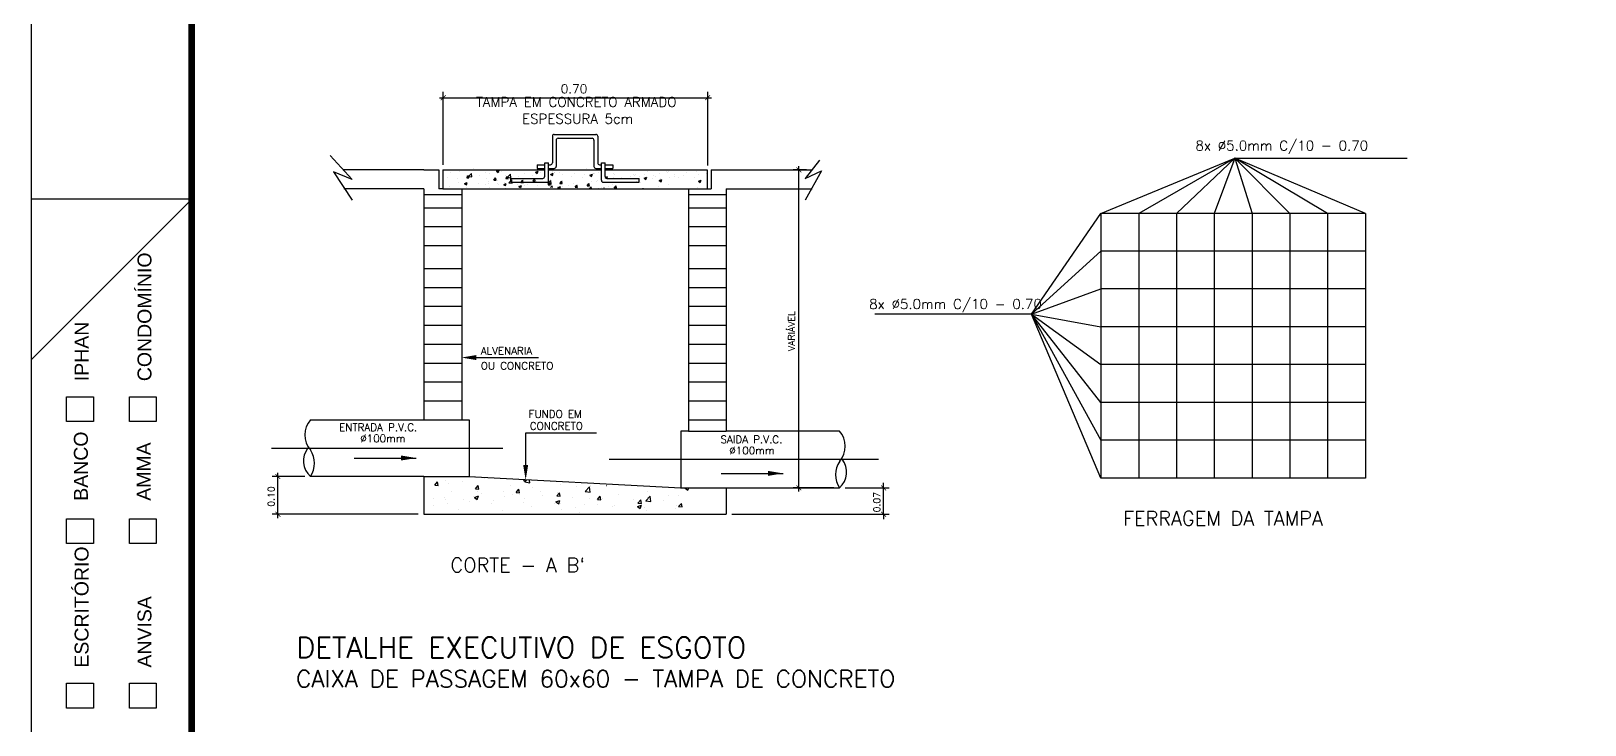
# Model space of a CAD drawing. Header units: millimetres. Extents: x 3923 to 4120, y 744 to 867.
# Drawn here: x 3923.03 to 3947.21, y 765.51 to 776.3 of the extents above; entities that cross this region are included whole.
import ezdxf
from ezdxf.enums import TextEntityAlignment as Align

# ---------------------------------------------------------------- set-up
doc = ezdxf.new("R2010")
doc.units = ezdxf.units.MM
doc.linetypes.add('CENTER2', pattern=[28.575, 19.05, -3.175, 3.175, -3.175])
for name, color, linetype in [('A-LAYOUT', 7, 'Continuous'), ('DETALLHES_CAIXAS', 6, 'Continuous'), ("PRANCHA - PROJETU'S", 7, 'Continuous'), ('TXT_1', 2, 'Continuous'), ('TXT_2', 6, 'Continuous')]:
    doc.layers.add(name, color=color, linetype=linetype)
doc.styles.add('ADITIVOCAD', font='ROMANS.shx')
doc.styles.add('ARIAL', font='arial.ttf', dxfattribs={"height": 2})
doc.styles.add('ROMANS', font='romans__.ttf', dxfattribs={"height": 0.1})

# ---------------------------------------------------------------- blocks, each defined once
blk = doc.blocks.new('ADFSGASDFG')
at = {"layer": "PRANCHA - PROJETU'S", "color": 1}
for p, q in [((276.578, 107.346), (276.578, 47.946)), ((279.078, 77.646), (276.578, 75.146)), ((279.078, 77.646), (276.578, 77.646))]:
    blk.add_line(p, q, dxfattribs=at)
at = {"layer": "PRANCHA - PROJETU'S", "color": 4, "const_width": 0.1}
blk.add_lwpolyline([(279.078, 106.346), (359.678, 106.346), (359.678, 48.946), (279.078, 48.946)], close=True, dxfattribs=at)
at = {"layer": "PRANCHA - PROJETU'S"}
for points in [[(277.13, 74.573), (277.548, 74.573), (277.548, 74.187), (277.13, 74.187)], [(278.109, 74.573), (278.526, 74.573), (278.526, 74.187), (278.109, 74.187)], [(277.13, 72.674), (277.548, 72.674), (277.548, 72.289), (277.13, 72.289)], [(278.109, 72.674), (278.526, 72.674), (278.526, 72.289), (278.109, 72.289)], [(277.13, 70.118), (277.548, 70.118), (277.548, 69.732), (277.13, 69.732)], [(278.109, 70.118), (278.526, 70.118), (278.526, 69.732), (278.109, 69.732)]]:
    blk.add_lwpolyline(points, close=True, dxfattribs=at)
at = {"layer": "PRANCHA - PROJETU'S", "color": 2, "style": 'ARIAL'}
for s, p in [('CONDOMÍNIO', (278.235, 74.816)), ('IPHAN', (277.256, 74.816)), ('BANCO', (277.245, 72.956)), ('AMMA', (278.224, 72.956)), ('ESCRITÓRIO', (277.256, 70.361)), ('ANVISA', (278.235, 70.361))]:
    blk.add_text(s, height=0.2168, rotation=90, dxfattribs=at).set_placement(p, align=Align.TOP_LEFT)

msp = doc.modelspace()

# ---------------------------------------------------------------- linework, layer by layer
at = {"layer": 'A-LAYOUT', "linetype": 'ByBlock'}
for p, q in [((3929.443, 774.22), (3929.443, 775.354)), ((3933.561, 774.211), (3933.561, 775.354)), ((3929.385, 775.265), (3933.619, 775.265)), ((3935.097, 774.143), (3934.891, 774.143)), ((3934.979, 769.138), (3934.979, 774.201)), ((3927.29, 769.374), (3926.783, 769.374)), ((3926.871, 768.727), (3926.871, 769.433)), ((3935.524, 769.197), (3934.891, 769.197)), ((3935.701, 769.197), (3936.386, 769.197)), ((3936.297, 769.197), (3936.297, 769.274)), ((3936.297, 768.786), (3936.297, 769.197)), ((3929.054, 768.786), (3926.783, 768.786)), ((3933.936, 768.786), (3936.386, 768.786)), ((3936.297, 768.786), (3936.297, 768.709))]:
    msp.add_line(p, q, dxfattribs=at)
at = {"layer": 'A-LAYOUT'}
for p, q in [((3931.142, 774.665), (3931.142, 774.253)), ((3931.172, 774.694), (3931.819, 774.694)), ((3931.201, 774.606), (3931.201, 774.194)), ((3931.231, 774.635), (3931.76, 774.635)), ((3931.789, 774.606), (3931.789, 774.194)), ((3931.848, 774.665), (3931.848, 774.253)), ((3927.685, 774.364), (3928.025, 773.991)), ((3929.916, 774.159), (3929.916, 774.159)), ((3929.927, 774.146), (3929.927, 774.146)), ((3930.23, 774.146), (3930.23, 774.146)), ((3930.271, 774.12), (3930.312, 774.136)), ((3930.3, 774.1), (3930.312, 774.136)), ((3930.409, 774.148), (3930.409, 774.148)), ((3930.524, 774.145), (3930.524, 774.145)), ((3930.535, 774.132), (3930.535, 774.132)), ((3930.544, 774.132), (3930.544, 774.132)), ((3930.838, 774.132), (3930.838, 774.132)), ((3930.879, 774.107), (3930.92, 774.123)), ((3930.907, 774.223), (3931.025, 774.223)), ((3930.907, 774.223), (3930.907, 774.165)), ((3930.907, 774.165), (3931.025, 774.165)), ((3930.908, 774.087), (3930.92, 774.123)), ((3931.017, 774.135), (3931.017, 774.135)), ((3931.025, 774.039), (3931.025, 774.253)), ((3931.025, 774.253), (3931.084, 774.253)), ((3931.084, 773.98), (3931.084, 774.253)), ((3931.084, 774.223), (3931.113, 774.223)), ((3931.084, 774.165), (3931.172, 774.165)), ((3931.676, 774.158), (3931.676, 774.158)), ((3931.819, 774.165), (3931.907, 774.165)), ((3931.878, 774.223), (3931.907, 774.223)), ((3931.907, 773.98), (3931.907, 774.253)), ((3931.907, 774.253), (3931.966, 774.253)), ((3931.909, 774.157), (3931.909, 774.157)), ((3931.966, 774.039), (3931.966, 774.253)), ((3931.966, 774.223), (3932.083, 774.223)), ((3931.966, 774.165), (3932.083, 774.165)), ((3931.99, 774.145), (3931.99, 774.145)), ((3932.083, 774.223), (3932.083, 774.165)), ((3932.284, 774.145), (3932.284, 774.145)), ((3932.304, 774.132), (3932.304, 774.132)), ((3932.517, 774.144), (3932.517, 774.144)), ((3932.598, 774.132), (3932.598, 774.132)), ((3932.774, 774.137), (3932.774, 774.137)), ((3933.382, 774.124), (3933.382, 774.124)), ((3935.299, 774.296), (3935.078, 774.008)), ((3935.078, 774.008), (3935.333, 774.127)), ((3935.333, 774.127), (3935.078, 773.669)), ((3939.68, 773.466), (3941.765, 774.327)), ((3941.765, 774.327), (3940.268, 773.466)), ((3940.856, 773.466), (3941.765, 774.327)), ((3941.765, 774.327), (3941.444, 773.466)), ((3941.765, 774.327), (3942.621, 773.466)), ((3943.209, 773.466), (3941.765, 774.327)), ((3943.797, 773.466), (3941.765, 774.327)), ((3941.765, 774.327), (3944.446, 774.327)), ((3941.765, 774.327), (3942.033, 773.466)), ((3928.025, 773.991), (3927.736, 774.11)), ((3927.736, 774.11), (3928.025, 773.669)), ((3929.504, 774.025), (3929.504, 774.025)), ((3929.549, 773.884), (3929.549, 773.884)), ((3929.556, 774.097), (3929.556, 774.097)), ((3929.664, 774.001), (3929.664, 774.001)), ((3929.675, 773.939), (3929.675, 773.939)), ((3929.704, 774.116), (3929.704, 774.116)), ((3929.772, 773.914), (3929.772, 773.914)), ((3929.777, 773.931), (3929.818, 773.946)), ((3929.777, 773.931), (3929.806, 773.911)), ((3929.801, 774.062), (3929.801, 774.062)), ((3929.806, 773.911), (3929.818, 773.946)), ((3929.809, 774.02), (3929.837, 774.054)), ((3929.809, 774.02), (3929.844, 774.017)), ((3929.838, 774.04), (3929.884, 774.088)), ((3929.844, 774.017), (3929.837, 774.054)), ((3929.838, 774.04), (3929.89, 774.032)), ((3929.89, 774.032), (3929.884, 774.088)), ((3929.989, 773.926), (3929.989, 773.926)), ((3930.007, 774.06), (3930.007, 774.06)), ((3930.099, 773.911), (3930.099, 773.911)), ((3930.107, 774.106), (3930.107, 774.106)), ((3930.112, 774.011), (3930.112, 774.011)), ((3930.143, 773.963), (3930.143, 773.963)), ((3930.148, 773.931), (3930.148, 773.931)), ((3930.165, 774.084), (3930.165, 774.084)), ((3930.231, 773.983), (3930.259, 774.017)), ((3930.231, 773.983), (3930.266, 773.98)), ((3930.266, 773.98), (3930.259, 774.017)), ((3930.271, 774.12), (3930.3, 774.1)), ((3930.272, 773.988), (3930.272, 773.988)), ((3930.283, 773.925), (3930.283, 773.925)), ((3930.29, 773.982), (3930.29, 773.982)), ((3930.303, 773.912), (3930.303, 773.912)), ((3930.312, 774.103), (3930.312, 774.103)), ((3930.35, 774.119), (3930.35, 774.119)), ((3930.38, 773.9), (3930.38, 773.9)), ((3930.385, 773.917), (3930.426, 773.933)), ((3930.385, 773.917), (3930.414, 773.897)), ((3930.401, 773.952), (3930.401, 773.952)), ((3930.409, 774.049), (3930.409, 774.049)), ((3930.414, 773.897), (3930.426, 773.933)), ((3930.417, 774.007), (3930.446, 774.041)), ((3930.417, 774.007), (3930.452, 774.004)), ((3930.446, 774.027), (3930.492, 774.074)), ((3930.452, 774.004), (3930.446, 774.041)), ((3930.446, 774.027), (3930.498, 774.019)), ((3930.466, 773.943), (3930.511, 773.99)), ((3930.466, 773.943), (3930.518, 773.935)), ((3930.491, 773.99), (3930.491, 773.99)), ((3930.498, 774.019), (3930.492, 774.074)), ((3930.495, 774.009), (3930.995, 774.009)), ((3930.495, 773.95), (3930.495, 774.009)), ((3930.495, 773.95), (3931.054, 773.95)), ((3930.518, 773.935), (3930.511, 773.99)), ((3930.513, 774.011), (3930.513, 774.011)), ((3930.597, 773.912), (3930.597, 773.912)), ((3930.615, 774.047), (3930.615, 774.047)), ((3930.617, 773.899), (3930.617, 773.899)), ((3930.622, 773.883), (3930.663, 773.899)), ((3930.622, 773.883), (3930.644, 773.868)), ((3930.653, 773.947), (3930.681, 773.98)), ((3930.653, 773.947), (3930.688, 773.943)), ((3930.653, 773.868), (3930.663, 773.899)), ((3930.688, 773.943), (3930.681, 773.98)), ((3930.698, 773.99), (3930.698, 773.99)), ((3930.708, 773.897), (3930.708, 773.897)), ((3930.715, 774.093), (3930.715, 774.093)), ((3930.751, 773.949), (3930.751, 773.949)), ((3930.756, 773.918), (3930.756, 773.918)), ((3930.834, 774.049), (3930.834, 774.049)), ((3930.839, 773.97), (3930.868, 774.004)), ((3930.839, 773.97), (3930.874, 773.967)), ((3930.874, 773.967), (3930.868, 774.004)), ((3930.879, 774.107), (3930.908, 774.087)), ((3930.899, 773.969), (3930.899, 773.969)), ((3930.911, 773.899), (3930.911, 773.899)), ((3930.958, 774.106), (3930.958, 774.106)), ((3931.004, 774.034), (3931.004, 774.034)), ((3931.01, 773.939), (3931.01, 773.939)), ((3931.032, 774.08), (3931.032, 774.08)), ((3931.074, 773.929), (3931.12, 773.977)), ((3931.074, 773.929), (3931.126, 773.921)), ((3931.075, 773.91), (3931.103, 773.943)), ((3931.075, 773.91), (3931.11, 773.907)), ((3931.099, 773.977), (3931.099, 773.977)), ((3931.11, 773.907), (3931.103, 773.943)), ((3931.115, 773.868), (3931.139, 773.893)), ((3931.116, 774.073), (3931.157, 774.089)), ((3931.116, 774.073), (3931.146, 774.053)), ((3931.126, 773.921), (3931.12, 773.977)), ((3931.121, 773.998), (3931.121, 773.998)), ((3931.142, 773.868), (3931.139, 773.893)), ((3931.146, 774.053), (3931.157, 774.089)), ((3931.152, 774.119), (3931.152, 774.119)), ((3931.172, 774.106), (3931.172, 774.106)), ((3931.177, 774.108), (3931.177, 774.108)), ((3931.225, 773.886), (3931.225, 773.886)), ((3931.23, 773.87), (3931.271, 773.886)), ((3931.255, 774.109), (3931.255, 774.109)), ((3931.261, 773.933), (3931.289, 773.967)), ((3931.261, 773.933), (3931.296, 773.93)), ((3931.261, 773.855), (3931.271, 773.886)), ((3931.296, 773.93), (3931.289, 773.967)), ((3931.306, 774.075), (3931.306, 774.075)), ((3931.307, 773.976), (3931.307, 773.976)), ((3931.401, 773.902), (3931.401, 773.902)), ((3931.442, 774.035), (3931.442, 774.035)), ((3931.471, 773.926), (3931.471, 773.926)), ((3931.486, 774.092), (3931.486, 774.092)), ((3931.497, 773.873), (3931.525, 773.907)), ((3931.532, 773.87), (3931.525, 773.906)), ((3931.612, 774.02), (3931.612, 774.02)), ((3931.64, 774.066), (3931.64, 774.066)), ((3931.683, 773.896), (3931.711, 773.93)), ((3931.683, 773.896), (3931.718, 773.893)), ((3931.718, 773.893), (3931.711, 773.93)), ((3931.723, 773.855), (3931.747, 773.88)), ((3931.724, 774.06), (3931.766, 774.076)), ((3931.724, 774.06), (3931.754, 774.04)), ((3931.744, 773.961), (3931.744, 773.961)), ((3931.75, 773.855), (3931.747, 773.88)), ((3931.754, 774.04), (3931.766, 774.076)), ((3931.78, 774.092), (3931.78, 774.092)), ((3931.785, 774.094), (3931.785, 774.094)), ((3931.8, 774.079), (3931.8, 774.079)), ((3931.83, 773.963), (3931.83, 773.963)), ((3931.841, 773.975), (3931.841, 773.975)), ((3931.863, 774.096), (3931.863, 774.096)), ((3931.897, 773.996), (3931.897, 773.996)), ((3931.901, 773.961), (3931.901, 773.961)), ((3931.914, 774.062), (3931.914, 774.062)), ((3931.936, 773.95), (3932.495, 773.95)), ((3931.962, 774.026), (3932.003, 774.042)), ((3931.962, 774.026), (3931.991, 774.006)), ((3931.991, 774.006), (3932.003, 774.042)), ((3931.995, 774.009), (3932.495, 774.009)), ((3932.01, 773.888), (3932.01, 773.888)), ((3932.08, 773.912), (3932.08, 773.912)), ((3932.087, 774.02), (3932.087, 774.02)), ((3932.094, 774.079), (3932.094, 774.079)), ((3932.105, 773.859), (3932.133, 773.893)), ((3932.114, 774.066), (3932.114, 774.066)), ((3932.14, 773.856), (3932.133, 773.893)), ((3932.203, 774.003), (3932.203, 774.003)), ((3932.213, 774.023), (3932.213, 774.023)), ((3932.353, 773.947), (3932.353, 773.947)), ((3932.36, 774.043), (3932.36, 774.043)), ((3932.408, 774.066), (3932.408, 774.066)), ((3932.428, 774.053), (3932.428, 774.053)), ((3932.43, 774.078), (3932.43, 774.078)), ((3932.45, 773.961), (3932.45, 773.961)), ((3932.495, 773.95), (3932.495, 774.009)), ((3932.5, 774.04), (3932.5, 774.04)), ((3932.51, 773.948), (3932.51, 773.948)), ((3932.57, 774.013), (3932.611, 774.028)), ((3932.57, 774.013), (3932.599, 773.993)), ((3932.583, 774.072), (3932.583, 774.072)), ((3932.599, 773.993), (3932.611, 774.028)), ((3932.618, 774.118), (3932.618, 774.118)), ((3932.696, 774.006), (3932.696, 774.006)), ((3932.722, 774.053), (3932.722, 774.053)), ((3932.742, 774.039), (3932.742, 774.039)), ((3932.799, 773.889), (3932.799, 773.889)), ((3932.8, 773.889), (3932.8, 773.889)), ((3932.806, 774.084), (3932.806, 774.084)), ((3932.807, 773.979), (3932.848, 773.995)), ((3932.807, 773.979), (3932.836, 773.959)), ((3932.812, 773.989), (3932.812, 773.989)), ((3932.821, 774.01), (3932.821, 774.01)), ((3932.836, 773.959), (3932.848, 773.995)), ((3932.912, 774.118), (3932.912, 774.118)), ((3932.931, 774.105), (3932.931, 774.105)), ((3932.947, 773.908), (3932.947, 773.908)), ((3932.954, 774.121), (3932.954, 774.121)), ((3932.968, 774.029), (3932.968, 774.029)), ((3933.036, 774.039), (3933.036, 774.039)), ((3933.039, 774.065), (3933.039, 774.065)), ((3933.109, 774.027), (3933.109, 774.027)), ((3933.191, 774.059), (3933.191, 774.059)), ((3933.226, 774.105), (3933.226, 774.105)), ((3933.35, 774.026), (3933.35, 774.026)), ((3933.414, 774.071), (3933.414, 774.071)), ((3933.415, 773.966), (3933.456, 773.981)), ((3933.415, 773.966), (3933.444, 773.946)), ((3933.444, 773.946), (3933.456, 773.981)), ((3933.54, 774.092), (3933.54, 774.092)), ((3933.555, 773.895), (3933.555, 773.895)), ((3933.563, 774.108), (3933.563, 774.108)), ((3929.805, 773.872), (3929.805, 773.872)), ((3930.157, 773.871), (3930.157, 773.871)), ((3930.413, 773.859), (3930.413, 773.859)), ((3931.1, 773.877), (3931.1, 773.877)), ((3931.23, 773.87), (3931.253, 773.855)), ((3931.245, 773.873), (3931.245, 773.873)), ((3931.299, 773.879), (3931.299, 773.879)), ((3931.497, 773.873), (3931.532, 773.87)), ((3931.708, 773.864), (3931.708, 773.864)), ((3931.853, 773.859), (3931.853, 773.859)), ((3931.907, 773.866), (3931.907, 773.866)), ((3931.946, 773.868), (3931.947, 773.87)), ((3931.947, 773.868), (3931.947, 773.87)), ((3932.105, 773.859), (3932.14, 773.856)), ((3932.554, 773.855), (3932.555, 773.856)), ((3932.555, 773.855), (3932.555, 773.856)), ((3933.407, 773.875), (3933.407, 773.875)), ((3933.408, 773.876), (3933.408, 773.876)), ((3938.602, 771.898), (3939.68, 773.466)), ((3939.68, 772.878), (3938.602, 771.898)), ((3938.602, 771.898), (3939.68, 772.29)), ((3938.602, 771.898), (3936.163, 771.898)), ((3939.68, 770.525), (3938.602, 771.898)), ((3938.602, 771.898), (3939.68, 771.114)), ((3939.68, 769.349), (3938.602, 771.898)), ((3938.602, 771.898), (3939.68, 769.937)), ((3938.602, 771.898), (3939.68, 771.702)), ((3929.961, 771.224), (3930.925, 771.223)), ((3927.378, 770.256), (3929.143, 770.256)), ((3929.731, 770.256), (3929.848, 770.256)), ((3929.848, 770.256), (3929.848, 769.362)), ((3930.727, 769.554), (3930.727, 770.054)), ((3930.727, 770.054), (3931.827, 770.054)), ((3933.142, 770.08), (3933.142, 769.185)), ((3933.26, 770.08), (3933.142, 770.08)), ((3935.613, 770.08), (3933.848, 770.08)), ((3928.058, 769.661), (3929.022, 769.661)), ((3929.143, 769.374), (3927.378, 769.374)), ((3929.311, 769.238), (3929.354, 769.288)), ((3929.364, 769.233), (3929.354, 769.288)), ((3929.446, 769.374), (3929.447, 769.373)), ((3929.447, 769.373), (3929.448, 769.374)), ((3929.485, 769.304), (3929.485, 769.304)), ((3929.746, 769.296), (3929.746, 769.296)), ((3929.93, 769.36), (3929.93, 769.36)), ((3930.08, 769.34), (3930.08, 769.34)), ((3930.691, 769.319), (3930.715, 769.302)), ((3930.713, 769.288), (3930.74, 769.316)), ((3930.713, 769.288), (3930.792, 769.276)), ((3930.715, 769.302), (3930.72, 769.317)), ((3930.792, 769.276), (3930.787, 769.312)), ((3933.77, 769.422), (3934.734, 769.422)), ((3929.311, 769.238), (3929.364, 769.233)), ((3929.469, 769.053), (3929.469, 769.053)), ((3929.525, 769.267), (3929.525, 769.267)), ((3929.573, 769.133), (3929.573, 769.133)), ((3929.92, 769.067), (3929.92, 769.067)), ((3929.93, 769.047), (3929.992, 769.071)), ((3929.93, 769.047), (3929.974, 769.018)), ((3929.944, 769.182), (3929.987, 769.233)), ((3929.944, 769.182), (3929.997, 769.178)), ((3929.974, 769.018), (3929.992, 769.071)), ((3929.984, 769.141), (3929.984, 769.141)), ((3929.997, 769.178), (3929.987, 769.233)), ((3930.044, 769.113), (3930.044, 769.113)), ((3930.378, 769.133), (3930.378, 769.133)), ((3930.405, 769.066), (3930.405, 769.066)), ((3930.498, 769.229), (3930.498, 769.229)), ((3930.515, 769.093), (3930.515, 769.093)), ((3930.577, 769.127), (3930.619, 769.178)), ((3930.577, 769.127), (3930.63, 769.122)), ((3930.63, 769.122), (3930.62, 769.177)), ((3930.626, 769.095), (3930.626, 769.095)), ((3930.831, 769.195), (3930.831, 769.195)), ((3930.96, 769.139), (3930.96, 769.139)), ((3930.986, 769.073), (3930.986, 769.073)), ((3931.21, 769.071), (3931.252, 769.122)), ((3931.21, 769.071), (3931.262, 769.067)), ((3931.224, 769.124), (3931.224, 769.124)), ((3931.263, 769.067), (3931.252, 769.122)), ((3931.276, 769.251), (3931.276, 769.251)), ((3931.456, 769.053), (3931.456, 769.053)), ((3931.518, 769.212), (3931.518, 769.212)), ((3931.655, 769.142), (3931.723, 769.213)), ((3931.655, 769.142), (3931.733, 769.13)), ((3931.733, 769.13), (3931.723, 769.213)), ((3931.739, 769.241), (3931.739, 769.241)), ((3931.739, 769.212), (3931.739, 769.212)), ((3931.843, 769.016), (3931.885, 769.067)), ((3931.895, 769.011), (3931.885, 769.067)), ((3931.979, 769.235), (3931.983, 769.232)), ((3931.983, 769.232), (3931.984, 769.234)), ((3932.177, 769.086), (3932.177, 769.086)), ((3932.596, 768.996), (3932.665, 769.067)), ((3932.623, 769.142), (3932.623, 769.142)), ((3932.675, 768.983), (3932.665, 769.067)), ((3932.953, 769.084), (3932.953, 769.084)), ((3933.105, 769.08), (3933.105, 769.08)), ((3933.207, 769.191), (3933.224, 769.197)), ((3933.207, 769.191), (3933.251, 769.161)), ((3933.251, 769.161), (3933.26, 769.187)), ((3933.848, 769.197), (3935.613, 769.197)), ((3929.288, 769.034), (3929.288, 769.034)), ((3929.293, 768.919), (3929.293, 768.919)), ((3929.474, 769.01), (3929.474, 769.01)), ((3929.514, 768.948), (3929.514, 768.948)), ((3929.681, 768.859), (3929.681, 768.859)), ((3929.759, 769.014), (3929.759, 769.014)), ((3929.848, 768.992), (3929.848, 768.992)), ((3930.195, 768.947), (3930.195, 768.947)), ((3930.23, 768.994), (3930.23, 768.994)), ((3930.367, 768.839), (3930.367, 768.839)), ((3930.701, 768.974), (3930.701, 768.974)), ((3930.71, 769.035), (3930.71, 769.035)), ((3930.82, 768.901), (3930.82, 768.901)), ((3931.172, 768.955), (3931.172, 768.955)), ((3931.198, 768.977), (3931.26, 769.001)), ((3931.198, 768.977), (3931.242, 768.947)), ((3931.242, 768.947), (3931.26, 769)), ((3931.266, 768.958), (3931.266, 768.958)), ((3931.286, 768.864), (3931.286, 768.864)), ((3931.506, 768.893), (3931.506, 768.893)), ((3931.561, 768.815), (3931.561, 768.815)), ((3931.643, 768.935), (3931.643, 768.935)), ((3931.724, 769.024), (3931.724, 769.024)), ((3931.841, 768.937), (3931.841, 768.937)), ((3931.843, 769.016), (3931.895, 769.011)), ((3931.927, 769.033), (3931.927, 769.033)), ((3932.076, 768.903), (3932.076, 768.903)), ((3932.114, 768.915), (3932.114, 768.915)), ((3932.398, 769.013), (3932.398, 769.013)), ((3932.398, 769.011), (3932.398, 769.011)), ((3932.466, 768.906), (3932.528, 768.93)), ((3932.466, 768.906), (3932.51, 768.877)), ((3932.475, 768.961), (3932.518, 769.011)), ((3932.475, 768.961), (3932.528, 768.956)), ((3932.51, 768.877), (3932.528, 768.93)), ((3932.528, 768.956), (3932.518, 769.011)), ((3932.584, 768.895), (3932.584, 768.895)), ((3932.59, 768.992), (3932.59, 768.992)), ((3932.596, 768.996), (3932.675, 768.984)), ((3932.612, 768.849), (3932.612, 768.849)), ((3932.619, 769.04), (3932.619, 769.04)), ((3932.869, 768.993), (3932.869, 768.993)), ((3933.055, 768.875), (3933.055, 768.875)), ((3933.07, 768.915), (3933.07, 768.915)), ((3933.108, 768.905), (3933.151, 768.956)), ((3933.108, 768.905), (3933.161, 768.901)), ((3933.161, 768.901), (3933.151, 768.956)), ((3929.248, 768.786), (3929.251, 768.787)), ((3929.25, 768.786), (3929.251, 768.787)), ((3930.728, 768.791), (3930.728, 768.791)), ((3932.166, 768.792), (3932.166, 768.792))]:
    msp.add_line(p, q, dxfattribs=at)
at = {"layer": 'A-LAYOUT', "linetype": 'CENTER2'}
for p, q in [((3926.772, 769.815), (3930.374, 769.815)), ((3936.219, 769.638), (3932.028, 769.638))]:
    msp.add_line(p, q, dxfattribs=at)
at = {"layer": 'A-LAYOUT', "linetype": 'ByBlock', "const_width": 0.0115}
for points in [[(3929.482, 775.304), (3929.405, 775.227)], [(3933.522, 775.227), (3933.599, 775.304)], [(3935.017, 774.104), (3934.941, 774.181)], [(3926.909, 769.335), (3926.833, 769.412)], [(3934.941, 769.235), (3935.017, 769.159)], [(3936.259, 769.235), (3936.336, 769.159)], [(3926.833, 768.824), (3926.909, 768.747)], [(3936.336, 768.747), (3936.259, 768.824)]]:
    msp.add_lwpolyline(points, dxfattribs=at)
at = {"layer": 'A-LAYOUT'}
for centre, radius, start, end in [((3931.172, 774.665), 0.0294, 90, 180), ((3931.231, 774.606), 0.0294, 90, 180), ((3931.76, 774.606), 0.0294, 0, 90), ((3931.819, 774.665), 0.0294, 360, 90), ((3931.113, 774.253), 0.0294, 270, 0), ((3931.172, 774.194), 0.0294, 270, 0), ((3931.819, 774.194), 0.0294, 180, 270), ((3931.878, 774.253), 0.0294, 180, 270), ((3930.995, 774.039), 0.0294, 270, 0), ((3931.054, 773.98), 0.0294, 270, 0), ((3931.936, 773.98), 0.0294, 180, 270), ((3931.995, 774.039), 0.0294, 180, 270), ((3927.654, 770.02), 0.363, 139.479, 220.1167), ((3935.337, 769.844), 0.363, 319.8833, 40.521), ((3927.599, 769.618), 0.33, 142.6939, 227.8378), ((3927.071, 769.579), 0.369, 326.2599, 34.1998), ((3935.92, 769.402), 0.369, 145.8002, 213.7401), ((3935.391, 769.442), 0.33, 312.1622, 37.3061)]:
    msp.add_arc(centre, radius, start, end, dxfattribs=at)
for points in [[(3929.961, 771.184), (3929.961, 771.263), (3929.726, 771.224)], [(3928.787, 769.7), (3928.787, 769.622), (3929.022, 769.661)], [(3930.766, 769.554), (3930.688, 769.554), (3930.727, 769.319)], [(3934.499, 769.461), (3934.499, 769.383), (3934.734, 769.422)]]:
    msp.add_solid(points, dxfattribs=at)
at = {"layer": 'DETALLHES_CAIXAS'}
for p, q in [((3929.143, 774.143), (3927.887, 774.143)), ((3929.143, 774.143), (3929.378, 774.143)), ((3929.378, 774.143), (3929.378, 773.849)), ((3929.437, 774.143), (3931.025, 774.143)), ((3929.437, 774.143), (3929.437, 773.849)), ((3931.084, 774.143), (3931.907, 774.143)), ((3931.672, 774.143), (3931.907, 774.143)), ((3931.966, 774.143), (3933.554, 774.143)), ((3933.554, 774.143), (3933.554, 773.849)), ((3933.613, 774.143), (3933.848, 774.143)), ((3933.613, 774.143), (3933.613, 773.849)), ((3933.848, 774.143), (3935.185, 774.143)), ((3929.143, 773.849), (3927.899, 773.849)), ((3929.143, 773.849), (3929.143, 772.021)), ((3929.143, 773.76), (3929.731, 773.76)), ((3929.437, 773.849), (3929.378, 773.849)), ((3929.437, 773.849), (3933.554, 773.849)), ((3929.731, 773.849), (3929.731, 772.021)), ((3933.26, 773.849), (3933.26, 772.021)), ((3933.26, 773.76), (3933.848, 773.76)), ((3933.554, 773.849), (3933.613, 773.849)), ((3933.848, 773.849), (3933.848, 772.021)), ((3933.848, 773.849), (3935.185, 773.849)), ((3929.143, 773.554), (3929.731, 773.554)), ((3933.26, 773.554), (3933.848, 773.554)), ((3939.68, 773.466), (3939.68, 769.349)), ((3943.797, 773.466), (3939.68, 773.466)), ((3940.268, 773.466), (3940.268, 769.349)), ((3940.856, 773.466), (3940.856, 769.349)), ((3941.444, 773.466), (3941.444, 769.349)), ((3942.033, 773.466), (3942.033, 769.349)), ((3942.621, 773.466), (3942.621, 769.349)), ((3943.209, 773.466), (3943.209, 769.349)), ((3943.797, 773.466), (3943.797, 769.349)), ((3929.143, 773.26), (3929.731, 773.26)), ((3933.26, 773.26), (3933.848, 773.26)), ((3929.143, 772.966), (3929.731, 772.966)), ((3933.26, 772.966), (3933.848, 772.966)), ((3943.797, 772.878), (3939.68, 772.878)), ((3929.143, 772.609), (3929.731, 772.609)), ((3933.26, 772.609), (3933.848, 772.609)), ((3929.143, 772.315), (3929.731, 772.315)), ((3933.26, 772.315), (3933.848, 772.315)), ((3943.797, 772.29), (3939.68, 772.29)), ((3929.143, 772.021), (3929.143, 770.256)), ((3929.143, 772.021), (3929.731, 772.021)), ((3929.731, 772.021), (3929.731, 770.256)), ((3933.26, 772.021), (3933.26, 770.08)), ((3933.26, 772.021), (3933.848, 772.021)), ((3933.848, 772.021), (3933.848, 770.08)), ((3929.143, 771.726), (3929.731, 771.726)), ((3933.26, 771.726), (3933.848, 771.726)), ((3943.797, 771.702), (3939.68, 771.702)), ((3929.143, 771.432), (3929.731, 771.432)), ((3933.26, 771.432), (3933.848, 771.432)), ((3929.143, 771.138), (3929.731, 771.138)), ((3933.26, 771.138), (3933.848, 771.138)), ((3943.797, 771.114), (3939.68, 771.114)), ((3929.143, 770.844), (3929.731, 770.844)), ((3933.26, 770.844), (3933.848, 770.844)), ((3929.143, 770.55), (3929.731, 770.55)), ((3933.26, 770.55), (3933.848, 770.55)), ((3943.797, 770.525), (3939.68, 770.525)), ((3929.143, 770.256), (3929.731, 770.256)), ((3933.26, 770.256), (3933.848, 770.256)), ((3933.26, 770.08), (3933.848, 770.08)), ((3943.797, 769.937), (3939.68, 769.937)), ((3929.143, 769.374), (3929.143, 768.786)), ((3929.143, 769.374), (3929.848, 769.374)), ((3929.848, 769.374), (3933.142, 769.197)), ((3943.797, 769.349), (3939.68, 769.349)), ((3933.142, 769.197), (3933.848, 769.197)), ((3933.848, 769.197), (3933.848, 768.786)), ((3929.143, 768.786), (3933.848, 768.786))]:
    msp.add_line(p, q, dxfattribs=at)

# ---------------------------------------------------------------- block references
at = {"layer": "PRANCHA - PROJETU'S", "color": 1}
msp.add_blockref('ADFSGASDFG', (3646.451, 696.04), dxfattribs=at)

# ---------------------------------------------------------------- texts
at = {"layer": 'A-LAYOUT', "style": 'ROMANS'}
msp.add_text('0.70', height=0.1376, dxfattribs=at).set_placement((3931.273, 775.334))
for s, height, p in [('TAMPA EM CONCRETO ARMADO', 0.15293, (3929.955, 775.198)), ('ESPESSURA 5cm', 0.15293, (3930.671, 774.937)), ('8x %%C5.0mm C/10 - 0.70', 0.15293, (3941.151, 774.52)), ('8x %%C5.0mm C/10 - 0.70', 0.15293, (3936.074, 772.056)), ('ALVENARIA', 0.1176, (3930.028, 771.328)), ('OU CONCRETO', 0.11764, (3930.028, 771.094)), ('FUNDO EM', 0.1176, (3930.774, 770.346)), ('ENTRADA P.V.C. ', 0.11764, (3927.824, 770.139)), ('%%C100mm', 0.1176, (3928.152, 769.966)), ('CONCRETO', 0.1176, (3930.791, 770.159)), ('SAIDA P.V.C.', 0.11764, (3933.759, 769.95)), ('%%C100mm', 0.1176, (3933.896, 769.778))]:
    msp.add_text(s, height=height, dxfattribs=at).set_placement(p, align=Align.MIDDLE_LEFT)
for s, p in [('VARIÁVEL', (3934.916, 771.325)), ('0.10', (3926.818, 768.903)), ('0.07', (3936.245, 768.815))]:
    msp.add_text(s, height=0.1059, rotation=90, dxfattribs=at).set_placement(p)
at = {"layer": 'TXT_1', "style": 'ADITIVOCAD'}
for s, p in [('FERRAGEM DA TAMPA', (3941.579, 768.722)), ('CORTE - A B`', (3930.606, 767.996))]:
    msp.add_text(s, height=0.22057, dxfattribs=at).set_placement(p, align=Align.MIDDLE)
at = {"layer": 'TXT_2', "style": 'ADITIVOCAD'}
for s, height, p in [('DETALHE EXECUTIVO DE ESGOTO', 0.3235, (3927.159, 766.553)), ('CAIXA DE PASSAGEM 60x60 - TAMPA DE CONCRETO', 0.26468, (3927.154, 766.095))]:
    msp.add_text(s, height=height, dxfattribs=at).set_placement(p)

doc.saveas('drawing.dxf')
